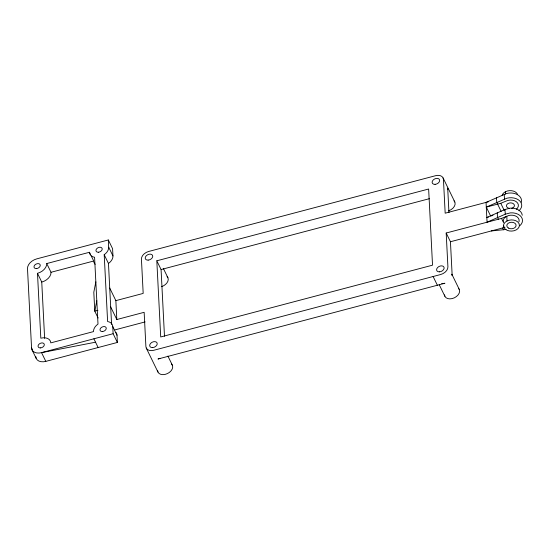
<?xml version="1.0" encoding="UTF-8"?>
<svg xmlns="http://www.w3.org/2000/svg" width="550" height="550" viewBox="0 0 550 550"><rect width="100%" height="100%" fill="white"/><g stroke="black" fill="none" stroke-linecap="round" stroke-linejoin="round"><path stroke-width="0.82" d="M95.838 281.861L93.809 292.256L94.772 311.156L98.12 318.003M96.807 300.754L94.772 311.156L97.921 310.324M521.29 202.221A11.323 7.954 -2.9 0 0 506.564 193.504L486.049 202.393L487.066 222.214L505.251 214.191L510.476 212.85A11.323 7.954 -2.9 0 1 521.359 216.996A11.323 7.954 -2.9 0 1 519.709 225.803M492.181 215.703L490.552 215.854L486.289 207.123L506.804 198.234A11.323 7.954 -2.9 0 1 519.846 201.011A11.323 7.954 -2.9 0 1 518.939 210.705M522.259 215.263A11.323 7.954 -2.9 0 0 510.235 208.147L505.01 209.488L486.826 217.511L488.441 217.085M486.289 207.123L500.754 203.301L506.014 201.128A7.975 5.603 -2.9 0 1 516.429 201.829A7.975 5.603 -2.9 0 1 516.423 209.22M110.688 306.948L116.82 319.529L144.148 312.311L145.901 346.61A7.975 5.438 -26 0 0 153.739 350.288L440.653 274.519A7.975 5.438 -26 0 0 447.913 266.853L446.181 233.014L501.531 218.398L508.647 215.531L510.689 215.194A7.975 5.603 -2.9 0 1 519.021 221.664M111.581 324.431L108.467 263.464A10.168 6.93 -26 0 0 112.956 255.936L112.585 248.703L108.323 239.972L36.754 258.871A10.168 6.93 -26 0 0 27.5 268.641L31.556 347.951L32.264 349.408M46.743 263.553L89.451 252.278A10.168 6.93 -26 0 0 94.579 257.269L97.996 324.067A10.168 6.93 -26 0 0 93.507 331.595L50.799 342.87A10.168 6.93 -26 0 0 40.81 338.188L37.489 273.322A10.168 6.93 -26 0 0 46.743 263.553L51.006 272.291A10.168 6.93 -26 0 1 41.752 282.061L44.633 338.387M51.006 272.291L93.713 261.016L91.224 255.922M156.812 260.803L428.636 189.021L432.527 265.176L160.71 336.957L156.812 260.803L161.074 269.541L164.484 336.277M161.074 269.541L429.584 198.633M488.476 201.754L445.17 213.194L443.444 179.369A7.975 5.438 -26 0 0 435.607 175.691L148.686 251.46A7.975 5.438 -26 0 0 141.433 259.119L143.186 293.418L115.858 300.637L116.82 319.529M490.552 215.854L492.979 215.215M114.964 329.883L145.145 321.908M459.298 289.479L451.839 274.189A7.975 5.438 -26 0 1 452.176 275.591L450.443 241.746L505.003 227.336M108.323 239.972L108.694 247.197A10.168 6.93 -26 0 1 104.204 254.726L107.614 321.523A10.168 6.93 -26 0 1 112.75 326.514L113.114 333.706L41.546 352.639A10.168 6.93 -26 0 1 31.556 347.951M35.812 356.689A10.168 6.93 -26 0 0 45.808 361.377L117.377 342.444L117.012 335.246A10.168 6.93 -26 0 0 115.954 332.427M95.535 342.203L41.546 352.639L45.808 361.377M491.322 230.952L505.952 229.474M503.903 227.508C505.883 230.924 510.441 231.626 514.002 230.759A7.975 5.603 -2.9 0 0 518.994 223.52A7.975 5.603 -2.9 0 0 508.894 220.275A7.975 5.603 -2.9 0 0 503.903 227.508L503.821 225.926M500.754 203.301L504.309 210.581M501.16 211.413L496.719 202.304L496.478 197.581M501.531 218.398L503.663 222.764M498.382 219.223L497.496 217.401L497.255 212.699M502.645 227.961L503.546 229.811M443.107 177.966L454.822 201.994M446.181 233.014L450.443 241.746M439.278 284.797L444.868 296.264M433.111 276.512L437.367 285.244M163.433 268.586L167.908 277.757M167.908 356.077L172.384 365.248M108.694 247.197L112.956 255.936M104.204 254.726L108.467 263.464M146.231 348.006L157.953 372.034M109.718 288.056L115.858 300.637M89.451 252.278L90.516 254.464M112.75 326.514L117.012 335.246M113.114 333.706L117.377 342.444M93.878 338.8L98.141 347.531M37.489 273.322L41.752 282.061M31.976 349.738L36.238 358.476M505.533 191.682L505.649 194.04M507.024 220.969L506.784 216.226A7.975 5.603 -2.9 0 0 503.257 221.341M504.233 194.37L504.474 199.1M505.01 209.488L505.251 214.191M448.958 212.623L447.7 188.107A7.975 5.438 -26 0 1 447.521 189.64M509.658 208.443A3.987 2.798 -2.9 0 1 507.031 204.311A3.987 2.798 -2.9 0 1 513.542 203.844A3.987 2.798 -2.9 0 1 511.713 208.299M441.698 283.566A7.975 5.438 -26 0 0 444.916 283.25L158.001 359.019A7.975 5.438 -26 0 0 159.94 358.311M502.136 195.333A7.975 5.603 -2.9 0 1 509.438 190.651A7.975 5.603 -2.9 0 1 517.502 194.232M454.004 200.826A7.975 5.438 -26 0 1 448.553 210.856M95.184 264.289A10.168 6.93 -26 0 1 93.782 261.635M458.473 288.31A7.975 5.438 -26 0 1 454.314 297.832A7.975 5.438 -26 0 1 444.538 294.862M171.559 364.079A7.975 5.438 -26 0 1 167.399 373.601A7.975 5.438 -26 0 1 157.616 370.631M167.083 276.588A7.975 5.438 -26 0 1 161.638 286.626M508.379 228.051A4.654 3.266 -2.9 0 0 516.01 226.036A4.654 3.266 -2.9 0 0 509.96 222.461A4.654 3.266 -2.9 0 0 508.379 228.051M36.424 268.593A3.321 2.269 -26 0 0 40.129 264.688A3.321 2.269 -26 0 0 34.815 265.018A3.321 2.269 -26 0 0 36.424 268.593M40.48 347.909A3.321 2.269 -26 0 0 44.186 343.998A3.321 2.269 -26 0 0 38.871 344.327A3.321 2.269 -26 0 0 40.48 347.909M435.057 184.36A3.987 2.716 -26 0 0 439.505 179.664A3.987 2.716 -26 0 0 433.125 180.063A3.987 2.716 -26 0 0 435.057 184.36M439.533 271.844A3.987 2.716 -26 0 0 443.974 267.156A3.987 2.716 -26 0 0 437.594 267.548A3.987 2.716 -26 0 0 439.533 271.844M148.142 260.123A3.987 2.716 -26 0 0 152.584 255.434A3.987 2.716 -26 0 0 146.204 255.826A3.987 2.716 -26 0 0 148.142 260.123M152.611 347.614A3.987 2.716 -26 0 0 157.059 342.918A3.987 2.716 -26 0 0 150.679 343.317A3.987 2.716 -26 0 0 152.611 347.614M102.431 331.547A3.321 2.269 -26 0 0 106.129 327.642A3.321 2.269 -26 0 0 100.815 327.972A3.321 2.269 -26 0 0 102.431 331.547M98.374 252.237A3.321 2.269 -26 0 0 102.08 248.325A3.321 2.269 -26 0 0 96.766 248.655A3.321 2.269 -26 0 0 98.374 252.237"/></g></svg>
